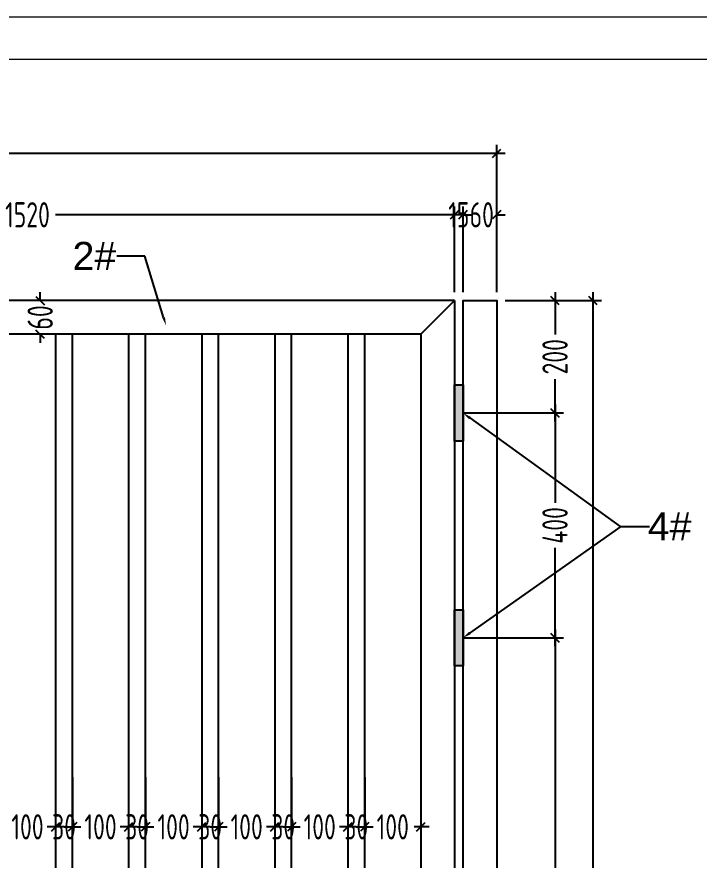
# Model space of a CAD drawing. Header units: millimetres. Extents: x 4 to 2106212, y -117026 to 198097.
# Drawn here: x 2102815 to 2104029, y 188569 to 190069 of the extents above; entities that cross this region are included whole.
import ezdxf
from ezdxf import colors
from ezdxf.entities.mleader import LeaderData, LeaderLine
from ezdxf.math import Vec2, Vec3

# ---------------------------------------------------------------- set-up
doc = ezdxf.new("R2010")
doc.units = ezdxf.units.MM
doc.layers.add('图框', color=7, linetype='Continuous', lineweight=13)
doc.layers.add('文本', color=3, linetype='Continuous', lineweight=13)
doc.layers.add('方管', color=100, linetype='Continuous')
doc.layers.add('标注', color=9, linetype='Continuous')
doc.styles.add('Arial', font='arial.ttf')
doc.styles.add('hztxt', font='ros1.shx', dxfattribs={"width": 0.8, "bigfont": 'hztxt.shx'})
doc.dimstyles.new('DIM-15', dxfattribs={"dimscale": 15, "dimtxt": 3, "dimasz": 1, "dimexe": 1, "dimexo": 1, "dimgap": 0.5, "dimtad": 0, "dimdec": 1, "dimrnd": 0.0005, "dimzin": 9, "dimdsep": 46, "dimtxsty": 'hztxt', "dimblk": 'OBLIQUE', "dimcen": 0, "dimdle": 1, "dimclrd": 9, "dimclre": 9, "dimclrt": 2, "dimazin": 2, "dimtfac": 1, "dimtdec": 1, "dimtix": 1, "dimtofl": 0, "dimtmove": 2, "dimatfit": 3, "dimfxl": 1, "dimarcsym": 2})

# ---------------------------------------------------------------- blocks, each defined once
blk = doc.blocks.new('_Oblique')
at = {"color": 0, "linetype": 'ByBlock', "lineweight": -2}
blk.add_line((-0.5, -0.5), (0.5, 0.5), dxfattribs=at)
blk = doc.blocks.new('*D2091')
at = {"layer": 'Defpoints', "color": 0, "transparency": 16777216}
for p in [(2103669.3, 189826.3), (2100469.3, 189564.5), (2103669.3, 189564.5)]:
    blk.add_point(p, dxfattribs=at)
at = {"layer": '标注', "color": 9, "lineweight": -2, "transparency": 16777216}
for p, q in [((2100469.3, 189579.5), (2100469.3, 189841.3)), ((2103669.3, 189579.5), (2103669.3, 189841.3)), ((2100454.3, 189826.3), (2102017.4, 189826.3)), ((2103684.3, 189826.3), (2102121.2, 189826.3))]:
    blk.add_line(p, q, dxfattribs=at)
at = {"layer": '标注', "color": 9, "lineweight": -2, "transparency": 16777216, "xscale": 15, "yscale": 15, "zscale": 15, "rotation": 180}
blk.add_blockref('_Oblique', (2100469.3, 189826.3), dxfattribs=at)
at = {"layer": '标注', "color": 9, "lineweight": -2, "transparency": 16777216, "xscale": 15, "yscale": 15, "zscale": 15}
blk.add_blockref('_Oblique', (2103669.3, 189826.3), dxfattribs=at)
at = {"layer": '标注', "color": 2, "transparency": 16777216, "insert": (2102069.3, 189826.3), "char_height": 45, "attachment_point": 5, "style": 'hztxt'}
blk.add_mtext('3200', dxfattribs=at)
blk = doc.blocks.new('*D2106')
at = {"layer": 'Defpoints', "color": 0, "transparency": 16777216}
for p in [(2102074.3, 189717.1), (2102074.3, 189564.5), (2103594.3, 189564.5)]:
    blk.add_point(p, dxfattribs=at)
at = {"layer": '标注', "color": 9, "lineweight": -2, "transparency": 16777216}
for p, q in [((2102074.3, 189579.5), (2102074.3, 189732.1)), ((2103594.3, 189579.5), (2103594.3, 189732.1)), ((2102059.3, 189717.1), (2102784.2, 189717.1)), ((2103609.3, 189717.1), (2102884.4, 189717.1))]:
    blk.add_line(p, q, dxfattribs=at)
at = {"layer": '标注', "color": 9, "lineweight": -2, "transparency": 16777216, "xscale": 15, "yscale": 15, "zscale": 15, "rotation": 180}
blk.add_blockref('_Oblique', (2102074.3, 189717.1), dxfattribs=at)
at = {"layer": '标注', "color": 9, "lineweight": -2, "transparency": 16777216, "xscale": 15, "yscale": 15, "zscale": 15}
blk.add_blockref('_Oblique', (2103594.3, 189717.1), dxfattribs=at)
at = {"layer": '标注', "color": 2, "transparency": 16777216, "insert": (2102834.3, 189717.1), "char_height": 45, "attachment_point": 5, "style": 'hztxt'}
blk.add_mtext('1520', dxfattribs=at)
blk = doc.blocks.new('*D2094')
at = {"layer": 'Defpoints', "color": 0, "transparency": 16777216}
for p in [(2103609.3, 189717.1), (2103594.3, 189564.5), (2103609.3, 189564.5)]:
    blk.add_point(p, dxfattribs=at)
at = {"layer": '标注', "color": 9, "lineweight": -2, "transparency": 16777216}
for p, q in [((2103594.3, 189579.5), (2103594.3, 189732.1)), ((2103609.3, 189579.5), (2103609.3, 189732.1)), ((2103594.3, 189717.1), (2103579.3, 189717.1)), ((2103609.3, 189717.1), (2103624.3, 189717.1))]:
    blk.add_line(p, q, dxfattribs=at)
at = {"layer": '标注', "color": 9, "lineweight": -2, "transparency": 16777216, "xscale": 15, "yscale": 15, "zscale": 15}
blk.add_blockref('_Oblique', (2103594.3, 189717.1), dxfattribs=at)
at = {"layer": '标注', "color": 9, "lineweight": -2, "transparency": 16777216, "xscale": 15, "yscale": 15, "zscale": 15, "rotation": 180}
blk.add_blockref('_Oblique', (2103609.3, 189717.1), dxfattribs=at)
at = {"layer": '标注', "color": 2, "transparency": 16777216, "insert": (2103601.8, 189717.1), "char_height": 45, "attachment_point": 5, "style": 'hztxt'}
blk.add_mtext('15', dxfattribs=at)
blk = doc.blocks.new('*D2095')
at = {"layer": 'Defpoints', "color": 0, "transparency": 16777216}
for p in [(2103669.3, 189717.1), (2103609.3, 189564.5), (2103669.3, 189564.5)]:
    blk.add_point(p, dxfattribs=at)
at = {"layer": '标注', "color": 9, "lineweight": -2, "transparency": 16777216}
for p, q in [((2103609.3, 189579.5), (2103609.3, 189732.1)), ((2103669.3, 189579.5), (2103669.3, 189732.1)), ((2103609.3, 189717.1), (2103594.3, 189717.1)), ((2103669.3, 189717.1), (2103684.3, 189717.1))]:
    blk.add_line(p, q, dxfattribs=at)
at = {"layer": '标注', "color": 9, "lineweight": -2, "transparency": 16777216, "xscale": 15, "yscale": 15, "zscale": 15}
blk.add_blockref('_Oblique', (2103609.3, 189717.1), dxfattribs=at)
at = {"layer": '标注', "color": 9, "lineweight": -2, "transparency": 16777216, "xscale": 15, "yscale": 15, "zscale": 15, "rotation": 180}
blk.add_blockref('_Oblique', (2103669.3, 189717.1), dxfattribs=at)
at = {"layer": '标注', "color": 2, "transparency": 16777216, "insert": (2103642.6, 189717.1), "char_height": 45, "attachment_point": 5, "style": 'hztxt'}
blk.add_mtext('60', dxfattribs=at)
blk = doc.blocks.new('*D2101')
at = {"layer": 'Defpoints', "color": 0, "transparency": 16777216}
for p in [(2102856.9, 189564.5), (2102890.1, 189564.5), (2102890.1, 189504.5)]:
    blk.add_point(p, dxfattribs=at)
at = {"layer": '标注', "color": 9, "lineweight": -2, "transparency": 16777216}
for p, q in [((2102856.9, 189564.5), (2102856.9, 189579.5)), ((2102875.1, 189564.5), (2102841.9, 189564.5)), ((2102875.1, 189504.5), (2102841.9, 189504.5)), ((2102856.9, 189504.5), (2102856.9, 189489.5))]:
    blk.add_line(p, q, dxfattribs=at)
at = {"layer": '标注', "color": 9, "lineweight": -2, "transparency": 16777216, "xscale": 15, "yscale": 15, "zscale": 15}
for p, rotation in [((2102856.9, 189564.5), 270), ((2102856.9, 189504.5), 90)]:
    blk.add_blockref('_Oblique', p, dxfattribs=dict(at, rotation=rotation))
at = {"layer": '标注', "color": 2, "transparency": 16777216, "insert": (2102856.9, 189534.5), "char_height": 45, "attachment_point": 5, "rotation": 90, "style": 'hztxt'}
blk.add_mtext('60', dxfattribs=at)
blk = doc.blocks.new('GW-TK')
at = {"layer": '图框'}
for points in [[(927183.55, 464715.01), (927603.55, 464715.01), (927603.55, 464418.01), (927183.55, 464418.01)], [(927188.55, 464710.01), (927598.55, 464710.01), (927598.55, 464423.01), (927188.55, 464423.01)]]:
    blk.add_lwpolyline(points, close=True, dxfattribs=at)
blk = doc.blocks.new('*D2123')
at = {"layer": 'Defpoints', "color": 0, "transparency": 16777216}
for p in [(2103669.5, 189564.5), (2103669.6, 187274.5), (2103840.5, 187274.5)]:
    blk.add_point(p, dxfattribs=at)
at = {"layer": '标注', "color": 9, "lineweight": -2, "transparency": 16777216}
for p, q in [((2103840.5, 189579.5), (2103840.5, 188471.4)), ((2103684.5, 189564.5), (2103855.5, 189564.5)), ((2103840.5, 187259.5), (2103840.5, 188367.6)), ((2103684.6, 187274.5), (2103855.5, 187274.5))]:
    blk.add_line(p, q, dxfattribs=at)
at = {"layer": '标注', "color": 9, "lineweight": -2, "transparency": 16777216, "xscale": 15, "yscale": 15, "zscale": 15}
for p, rotation in [((2103840.5, 189564.5), 90), ((2103840.5, 187274.5), 270)]:
    blk.add_blockref('_Oblique', p, dxfattribs=dict(at, rotation=rotation))
at = {"layer": '标注', "color": 2, "transparency": 16777216, "insert": (2103840.5, 188419.5), "char_height": 45, "attachment_point": 5, "rotation": 90, "style": 'hztxt'}
blk.add_mtext('2290', dxfattribs=at)
blk = doc.blocks.new('*D2126')
at = {"layer": 'Defpoints', "color": 0, "transparency": 16777216}
for p in [(2103669.5, 189564.5), (2103594.5, 189364.5), (2103773, 189364.5)]:
    blk.add_point(p, dxfattribs=at)
at = {"layer": '方管', "color": 9, "lineweight": -2, "transparency": 16777216}
for p, q in [((2103773, 189579.5), (2103773, 189504.4)), ((2103684.5, 189564.5), (2103788, 189564.5)), ((2103773, 189349.5), (2103773, 189424.6)), ((2103609.5, 189364.5), (2103788, 189364.5))]:
    blk.add_line(p, q, dxfattribs=at)
at = {"layer": '方管', "color": 9, "lineweight": -2, "transparency": 16777216, "xscale": 15, "yscale": 15, "zscale": 15}
for p, rotation in [((2103773, 189564.5), 90), ((2103773, 189364.5), 270)]:
    blk.add_blockref('_Oblique', p, dxfattribs=dict(at, rotation=rotation))
at = {"layer": '方管', "color": 2, "transparency": 16777216, "insert": (2103773, 189464.5), "char_height": 45, "attachment_point": 5, "rotation": 90, "style": 'hztxt'}
blk.add_mtext('200', dxfattribs=at)
blk = doc.blocks.new('*D2127')
at = {"color": 9, "lineweight": -2, "transparency": 16777216}
for p, q in [((2103773, 189379.5), (2103773, 189204.4)), ((2103609.5, 189364.5), (2103788, 189364.5)), ((2103773, 188949.5), (2103773, 189124.6)), ((2103609.5, 188964.5), (2103788, 188964.5))]:
    blk.add_line(p, q, dxfattribs=at)
at = {"layer": 'Defpoints', "color": 0, "transparency": 16777216}
for p in [(2103594.5, 189364.5), (2103594.5, 188964.5), (2103773, 188964.5)]:
    blk.add_point(p, dxfattribs=at)
at = {"color": 9, "lineweight": -2, "transparency": 16777216, "xscale": 15, "yscale": 15, "zscale": 15}
for p, rotation in [((2103773, 189364.5), 90), ((2103773, 188964.5), 270)]:
    blk.add_blockref('_Oblique', p, dxfattribs=dict(at, rotation=rotation))
at = {"color": 2, "transparency": 16777216, "insert": (2103773, 189164.5), "char_height": 45, "attachment_point": 5, "rotation": 90, "style": 'hztxt'}
blk.add_mtext('400', dxfattribs=at)
blk = doc.blocks.new('*D2128')
at = {"color": 9, "lineweight": -2, "transparency": 16777216}
for p, q in [((2103773, 188979.5), (2103773, 188329.6)), ((2103609.5, 188964.5), (2103788, 188964.5)), ((2103773, 187579.5), (2103773, 188229.4)), ((2103609.5, 187594.5), (2103788, 187594.5))]:
    blk.add_line(p, q, dxfattribs=at)
at = {"layer": 'Defpoints', "color": 0, "transparency": 16777216}
for p in [(2103594.5, 188964.5), (2103594.5, 187594.5), (2103773, 187594.5)]:
    blk.add_point(p, dxfattribs=at)
at = {"color": 9, "lineweight": -2, "transparency": 16777216, "xscale": 15, "yscale": 15, "zscale": 15}
for p, rotation in [((2103773, 188964.5), 90), ((2103773, 187594.5), 270)]:
    blk.add_blockref('_Oblique', p, dxfattribs=dict(at, rotation=rotation))
at = {"color": 2, "transparency": 16777216, "insert": (2103773, 188279.5), "char_height": 45, "attachment_point": 5, "rotation": 90, "style": 'hztxt'}
blk.add_mtext('1370', dxfattribs=at)
blk = doc.blocks.new('*U2152')
at = {"layer": '方管', "color": 0}
blk.add_lwpolyline([(-15, 1025), (-15, -1025), (15, -1025), (15, 1025), (-15, 1025)], dxfattribs=at)
blk = doc.blocks.new('*U2153')
at = {"color": 0, "linetype": 'ByBlock', "lineweight": -2, "transparency": 16777216}
for p in [(650, 0), (780, 0), (910, 0), (1040, 0), (1170, 0)]:
    blk.add_blockref('*U2152', p, dxfattribs=at)
blk = doc.blocks.new('*D2167')
at = {"color": 9, "lineweight": -2, "transparency": 16777216}
for p, q in [((2102784.3, 188716.8), (2102784.3, 188613.2)), ((2102884.3, 188716.8), (2102884.3, 188613.2)), ((2102769.3, 188628.2), (2102796.2, 188628.2)), ((2102899.3, 188628.2), (2102872.4, 188628.2))]:
    blk.add_line(p, q, dxfattribs=at)
at = {"layer": 'Defpoints', "color": 0, "transparency": 16777216}
for p in [(2102784.3, 188731.8), (2102884.3, 188731.8), (2102884.3, 188628.2)]:
    blk.add_point(p, dxfattribs=at)
at = {"color": 9, "lineweight": -2, "transparency": 16777216, "xscale": 15, "yscale": 15, "zscale": 15, "rotation": 180}
blk.add_blockref('_Oblique', (2102784.3, 188628.2), dxfattribs=at)
at = {"color": 9, "lineweight": -2, "transparency": 16777216, "xscale": 15, "yscale": 15, "zscale": 15}
blk.add_blockref('_Oblique', (2102884.3, 188628.2), dxfattribs=at)
at = {"color": 2, "transparency": 16777216, "insert": (2102834.3, 188628.2), "char_height": 45, "attachment_point": 5, "style": 'hztxt'}
blk.add_mtext('100', dxfattribs=at)
blk = doc.blocks.new('*D2168')
at = {"color": 9, "lineweight": -2, "transparency": 16777216}
for p, q in [((2102884.3, 188716.8), (2102884.3, 188613.2)), ((2102914.3, 188716.8), (2102914.3, 188613.2)), ((2102884.3, 188628.2), (2102869.3, 188628.2)), ((2102914.3, 188628.2), (2102929.3, 188628.2))]:
    blk.add_line(p, q, dxfattribs=at)
at = {"layer": 'Defpoints', "color": 0, "transparency": 16777216}
for p in [(2102884.3, 188731.8), (2102914.3, 188731.8), (2102914.3, 188628.2)]:
    blk.add_point(p, dxfattribs=at)
at = {"color": 9, "lineweight": -2, "transparency": 16777216, "xscale": 15, "yscale": 15, "zscale": 15}
blk.add_blockref('_Oblique', (2102884.3, 188628.2), dxfattribs=at)
at = {"color": 9, "lineweight": -2, "transparency": 16777216, "xscale": 15, "yscale": 15, "zscale": 15, "rotation": 180}
blk.add_blockref('_Oblique', (2102914.3, 188628.2), dxfattribs=at)
at = {"color": 2, "transparency": 16777216, "insert": (2102899.3, 188628.2), "char_height": 45, "attachment_point": 5, "style": 'hztxt'}
blk.add_mtext('30', dxfattribs=at)
blk = doc.blocks.new('*D2169')
at = {"color": 9, "lineweight": -2, "transparency": 16777216}
for p, q in [((2102914.3, 188716.8), (2102914.3, 188613.2)), ((2103014.3, 188716.8), (2103014.3, 188613.2)), ((2102899.3, 188628.2), (2102926.2, 188628.2)), ((2103029.3, 188628.2), (2103002.4, 188628.2))]:
    blk.add_line(p, q, dxfattribs=at)
at = {"layer": 'Defpoints', "color": 0, "transparency": 16777216}
for p in [(2102914.3, 188731.8), (2103014.3, 188731.8), (2103014.3, 188628.2)]:
    blk.add_point(p, dxfattribs=at)
at = {"color": 9, "lineweight": -2, "transparency": 16777216, "xscale": 15, "yscale": 15, "zscale": 15, "rotation": 180}
blk.add_blockref('_Oblique', (2102914.3, 188628.2), dxfattribs=at)
at = {"color": 9, "lineweight": -2, "transparency": 16777216, "xscale": 15, "yscale": 15, "zscale": 15}
blk.add_blockref('_Oblique', (2103014.3, 188628.2), dxfattribs=at)
at = {"color": 2, "transparency": 16777216, "insert": (2102964.3, 188628.2), "char_height": 45, "attachment_point": 5, "style": 'hztxt'}
blk.add_mtext('100', dxfattribs=at)
blk = doc.blocks.new('*D2170')
at = {"color": 9, "lineweight": -2, "transparency": 16777216}
for p, q in [((2103014.3, 188716.8), (2103014.3, 188613.2)), ((2103044.3, 188716.8), (2103044.3, 188613.2)), ((2103014.3, 188628.2), (2102999.3, 188628.2)), ((2103044.3, 188628.2), (2103059.3, 188628.2))]:
    blk.add_line(p, q, dxfattribs=at)
at = {"layer": 'Defpoints', "color": 0, "transparency": 16777216}
for p in [(2103014.3, 188731.8), (2103044.3, 188731.8), (2103044.3, 188628.2)]:
    blk.add_point(p, dxfattribs=at)
at = {"color": 9, "lineweight": -2, "transparency": 16777216, "xscale": 15, "yscale": 15, "zscale": 15}
blk.add_blockref('_Oblique', (2103014.3, 188628.2), dxfattribs=at)
at = {"color": 9, "lineweight": -2, "transparency": 16777216, "xscale": 15, "yscale": 15, "zscale": 15, "rotation": 180}
blk.add_blockref('_Oblique', (2103044.3, 188628.2), dxfattribs=at)
at = {"color": 2, "transparency": 16777216, "insert": (2103029.3, 188628.2), "char_height": 45, "attachment_point": 5, "style": 'hztxt'}
blk.add_mtext('30', dxfattribs=at)
blk = doc.blocks.new('*D2171')
at = {"color": 9, "lineweight": -2, "transparency": 16777216}
for p, q in [((2103044.3, 188716.8), (2103044.3, 188613.2)), ((2103144.3, 188716.8), (2103144.3, 188613.2)), ((2103029.3, 188628.2), (2103056.2, 188628.2)), ((2103159.3, 188628.2), (2103132.4, 188628.2))]:
    blk.add_line(p, q, dxfattribs=at)
at = {"layer": 'Defpoints', "color": 0, "transparency": 16777216}
for p in [(2103044.3, 188731.8), (2103144.3, 188731.8), (2103144.3, 188628.2)]:
    blk.add_point(p, dxfattribs=at)
at = {"color": 9, "lineweight": -2, "transparency": 16777216, "xscale": 15, "yscale": 15, "zscale": 15, "rotation": 180}
blk.add_blockref('_Oblique', (2103044.3, 188628.2), dxfattribs=at)
at = {"color": 9, "lineweight": -2, "transparency": 16777216, "xscale": 15, "yscale": 15, "zscale": 15}
blk.add_blockref('_Oblique', (2103144.3, 188628.2), dxfattribs=at)
at = {"color": 2, "transparency": 16777216, "insert": (2103094.3, 188628.2), "char_height": 45, "attachment_point": 5, "style": 'hztxt'}
blk.add_mtext('100', dxfattribs=at)
blk = doc.blocks.new('*D2154')
at = {"color": 9, "lineweight": -2, "transparency": 16777216}
for p, q in [((2103144.3, 188716.8), (2103144.3, 188613.2)), ((2103174.3, 188716.8), (2103174.3, 188613.2)), ((2103144.3, 188628.2), (2103129.3, 188628.2)), ((2103174.3, 188628.2), (2103189.3, 188628.2))]:
    blk.add_line(p, q, dxfattribs=at)
at = {"layer": 'Defpoints', "color": 0, "transparency": 16777216}
for p in [(2103144.3, 188731.8), (2103174.3, 188731.8), (2103174.3, 188628.2)]:
    blk.add_point(p, dxfattribs=at)
at = {"color": 9, "lineweight": -2, "transparency": 16777216, "xscale": 15, "yscale": 15, "zscale": 15}
blk.add_blockref('_Oblique', (2103144.3, 188628.2), dxfattribs=at)
at = {"color": 9, "lineweight": -2, "transparency": 16777216, "xscale": 15, "yscale": 15, "zscale": 15, "rotation": 180}
blk.add_blockref('_Oblique', (2103174.3, 188628.2), dxfattribs=at)
at = {"color": 2, "transparency": 16777216, "insert": (2103159.3, 188628.2), "char_height": 45, "attachment_point": 5, "style": 'hztxt'}
blk.add_mtext('30', dxfattribs=at)
blk = doc.blocks.new('*D2155')
at = {"color": 9, "lineweight": -2, "transparency": 16777216}
for p, q in [((2103174.3, 188716.8), (2103174.3, 188613.2)), ((2103274.3, 188716.8), (2103274.3, 188613.2)), ((2103159.3, 188628.2), (2103186.2, 188628.2)), ((2103289.3, 188628.2), (2103262.4, 188628.2))]:
    blk.add_line(p, q, dxfattribs=at)
at = {"layer": 'Defpoints', "color": 0, "transparency": 16777216}
for p in [(2103174.3, 188731.8), (2103274.3, 188731.8), (2103274.3, 188628.2)]:
    blk.add_point(p, dxfattribs=at)
at = {"color": 9, "lineweight": -2, "transparency": 16777216, "xscale": 15, "yscale": 15, "zscale": 15, "rotation": 180}
blk.add_blockref('_Oblique', (2103174.3, 188628.2), dxfattribs=at)
at = {"color": 9, "lineweight": -2, "transparency": 16777216, "xscale": 15, "yscale": 15, "zscale": 15}
blk.add_blockref('_Oblique', (2103274.3, 188628.2), dxfattribs=at)
at = {"color": 2, "transparency": 16777216, "insert": (2103224.3, 188628.2), "char_height": 45, "attachment_point": 5, "style": 'hztxt'}
blk.add_mtext('100', dxfattribs=at)
blk = doc.blocks.new('*D2156')
at = {"color": 9, "lineweight": -2, "transparency": 16777216}
for p, q in [((2103274.3, 188716.8), (2103274.3, 188613.2)), ((2103304.3, 188716.8), (2103304.3, 188613.2)), ((2103274.3, 188628.2), (2103259.3, 188628.2)), ((2103304.3, 188628.2), (2103319.3, 188628.2))]:
    blk.add_line(p, q, dxfattribs=at)
at = {"layer": 'Defpoints', "color": 0, "transparency": 16777216}
for p in [(2103274.3, 188731.8), (2103304.3, 188731.8), (2103304.3, 188628.2)]:
    blk.add_point(p, dxfattribs=at)
at = {"color": 9, "lineweight": -2, "transparency": 16777216, "xscale": 15, "yscale": 15, "zscale": 15}
blk.add_blockref('_Oblique', (2103274.3, 188628.2), dxfattribs=at)
at = {"color": 9, "lineweight": -2, "transparency": 16777216, "xscale": 15, "yscale": 15, "zscale": 15, "rotation": 180}
blk.add_blockref('_Oblique', (2103304.3, 188628.2), dxfattribs=at)
at = {"color": 2, "transparency": 16777216, "insert": (2103289.3, 188628.2), "char_height": 45, "attachment_point": 5, "style": 'hztxt'}
blk.add_mtext('30', dxfattribs=at)
blk = doc.blocks.new('*D2157')
at = {"color": 9, "lineweight": -2, "transparency": 16777216}
for p, q in [((2103304.3, 188716.8), (2103304.3, 188613.2)), ((2103404.3, 188716.8), (2103404.3, 188613.2)), ((2103289.3, 188628.2), (2103316.2, 188628.2)), ((2103419.3, 188628.2), (2103392.4, 188628.2))]:
    blk.add_line(p, q, dxfattribs=at)
at = {"layer": 'Defpoints', "color": 0, "transparency": 16777216}
for p in [(2103304.3, 188731.8), (2103404.3, 188731.8), (2103404.3, 188628.2)]:
    blk.add_point(p, dxfattribs=at)
at = {"color": 9, "lineweight": -2, "transparency": 16777216, "xscale": 15, "yscale": 15, "zscale": 15, "rotation": 180}
blk.add_blockref('_Oblique', (2103304.3, 188628.2), dxfattribs=at)
at = {"color": 9, "lineweight": -2, "transparency": 16777216, "xscale": 15, "yscale": 15, "zscale": 15}
blk.add_blockref('_Oblique', (2103404.3, 188628.2), dxfattribs=at)
at = {"color": 2, "transparency": 16777216, "insert": (2103354.3, 188628.2), "char_height": 45, "attachment_point": 5, "style": 'hztxt'}
blk.add_mtext('100', dxfattribs=at)
blk = doc.blocks.new('*D2158')
at = {"color": 9, "lineweight": -2, "transparency": 16777216}
for p, q in [((2103404.3, 188716.8), (2103404.3, 188613.2)), ((2103434.3, 188716.8), (2103434.3, 188613.2)), ((2103404.3, 188628.2), (2103389.3, 188628.2)), ((2103434.3, 188628.2), (2103449.3, 188628.2))]:
    blk.add_line(p, q, dxfattribs=at)
at = {"layer": 'Defpoints', "color": 0, "transparency": 16777216}
for p in [(2103404.3, 188731.8), (2103434.3, 188731.8), (2103434.3, 188628.2)]:
    blk.add_point(p, dxfattribs=at)
at = {"color": 9, "lineweight": -2, "transparency": 16777216, "xscale": 15, "yscale": 15, "zscale": 15}
blk.add_blockref('_Oblique', (2103404.3, 188628.2), dxfattribs=at)
at = {"color": 9, "lineweight": -2, "transparency": 16777216, "xscale": 15, "yscale": 15, "zscale": 15, "rotation": 180}
blk.add_blockref('_Oblique', (2103434.3, 188628.2), dxfattribs=at)
at = {"color": 2, "transparency": 16777216, "insert": (2103419.3, 188628.2), "char_height": 45, "attachment_point": 5, "style": 'hztxt'}
blk.add_mtext('30', dxfattribs=at)
blk = doc.blocks.new('*D2159')
at = {"color": 9, "lineweight": -2, "transparency": 16777216}
for p, q in [((2103434.3, 188716.8), (2103434.3, 188613.2)), ((2103534.3, 188716.8), (2103534.3, 188613.2)), ((2103419.3, 188628.2), (2103446.2, 188628.2)), ((2103549.3, 188628.2), (2103522.4, 188628.2))]:
    blk.add_line(p, q, dxfattribs=at)
at = {"layer": 'Defpoints', "color": 0, "transparency": 16777216}
for p in [(2103434.3, 188731.8), (2103534.3, 188731.8), (2103534.3, 188628.2)]:
    blk.add_point(p, dxfattribs=at)
at = {"color": 9, "lineweight": -2, "transparency": 16777216, "xscale": 15, "yscale": 15, "zscale": 15, "rotation": 180}
blk.add_blockref('_Oblique', (2103434.3, 188628.2), dxfattribs=at)
at = {"color": 9, "lineweight": -2, "transparency": 16777216, "xscale": 15, "yscale": 15, "zscale": 15}
blk.add_blockref('_Oblique', (2103534.3, 188628.2), dxfattribs=at)
at = {"color": 2, "transparency": 16777216, "insert": (2103484.3, 188628.2), "char_height": 45, "attachment_point": 5, "style": 'hztxt'}
blk.add_mtext('100', dxfattribs=at)

msp = doc.modelspace()

# ---------------------------------------------------------------- hatches: boundary and pattern name
at = {"layer": '方管'}
h = msp.add_hatch(color=256, dxfattribs=at)
h.dxf.hatch_style = 1
h.paths.add_polyline_path([(2103609.2981, 189414.4508), (2103594.2981, 189414.4508), (2103594.2981, 189314.4508), (2103609.2981, 189314.4508)])
h = msp.add_hatch(color=256, dxfattribs=at)
h.dxf.hatch_style = 1
h.paths.add_polyline_path([(2103609.2981, 189014.4508), (2103594.2981, 189014.4508), (2103594.2981, 188914.4508), (2103609.2981, 188914.4508)])

# ---------------------------------------------------------------- linework, layer by layer
at = {"color": 3}
for points in [[(2103609.2981, 189414.4508), (2103609.2981, 189314.4508), (2103594.2981, 189314.4508), (2103594.2981, 189414.4508), (2103609.2981, 189414.4508)], [(2103609.2981, 189014.4508), (2103609.2981, 188914.4508), (2103594.2981, 188914.4508), (2103594.2981, 189014.4508), (2103609.2981, 189014.4508)]]:
    msp.add_lwpolyline(points, dxfattribs=at)
at = {"layer": '标注', "color": 4}
for points in [[(2103594.2981, 189564.4508), (2102074.2981, 189564.4508), (2102074.2981, 187394.4508), (2103594.2981, 187394.4508)], [(2103534.2981, 189504.4508), (2103594.2981, 189564.4508)], [(2103594.2981, 189564.4508), (2103594.2981, 187394.4508)], [(2103609.2981, 187282.4516), (2103609.2981, 189564.4508), (2103669.2981, 189564.4508), (2103669.2981, 187282.4516)], [(2103534.2981, 189504.4508), (2102134.2981, 189504.4508), (2102134.2981, 187454.4508), (2103534.2981, 187454.4508)], [(2103534.2981, 189504.4508), (2103534.2981, 187454.4508)]]:
    msp.add_lwpolyline(points, dxfattribs=at)

# ---------------------------------------------------------------- block references
msp.add_blockref('*U2153', (2102249.2832, 188479.4508))
at = {"layer": '文本', "xscale": 15, "yscale": 15, "zscale": 15}
msp.add_blockref('GW-TK', (-11807841.4482, -6780655.9901), dxfattribs=at)

# ---------------------------------------------------------------- dimensions: what is measured, and where the dimension line sits
for base, p1, p2, picture, middle in [((2103772.9965, 188964.4508), (2103594.4983, 189364.4508), (2103594.4983, 188964.4508), '*D2127', (2103772.9965, 189164.4508)), ((2103772.9965, 187594.4508), (2103594.4983, 188964.4508), (2103594.4983, 187594.4508), '*D2128', (2103772.9965, 188279.4508))]:
    dim = msp.add_linear_dim(base=base, p1=p1, p2=p2, angle=90, dimstyle='DIM-15')
    dim.commit()
    dim.dimension.update_dxf_attribs({"geometry": picture, "text_midpoint": middle})
for base, p1, p2, picture, middle in [((2102884.2832, 188628.1856), (2102784.2832, 188731.7841), (2102884.2832, 188731.7841), '*D2167', (2102834.2832, 188628.1856)), ((2102914.2832, 188628.1856), (2102884.2832, 188731.7841), (2102914.2832, 188731.7841), '*D2168', (2102899.2832, 188628.1856)), ((2103014.2832, 188628.1856), (2102914.2832, 188731.7841), (2103014.2832, 188731.7841), '*D2169', (2102964.2832, 188628.1856)), ((2103044.2832, 188628.1856), (2103014.2832, 188731.7841), (2103044.2832, 188731.7841), '*D2170', (2103029.2832, 188628.1856)), ((2103144.2832, 188628.1856), (2103044.2832, 188731.7841), (2103144.2832, 188731.7841), '*D2171', (2103094.2832, 188628.1856)), ((2103174.2832, 188628.1856), (2103144.2832, 188731.7841), (2103174.2832, 188731.7841), '*D2154', (2103159.2832, 188628.1856)), ((2103274.2832, 188628.1856), (2103174.2832, 188731.7841), (2103274.2832, 188731.7841), '*D2155', (2103224.2832, 188628.1856)), ((2103304.2832, 188628.1856), (2103274.2832, 188731.7841), (2103304.2832, 188731.7841), '*D2156', (2103289.2832, 188628.1856)), ((2103404.2832, 188628.1856), (2103304.2832, 188731.7841), (2103404.2832, 188731.7841), '*D2157', (2103354.2832, 188628.1856)), ((2103434.2832, 188628.1856), (2103404.2832, 188731.7841), (2103434.2832, 188731.7841), '*D2158', (2103419.2832, 188628.1856)), ((2103534.2832, 188628.1856), (2103434.2832, 188731.7841), (2103534.2832, 188731.7841), '*D2159', (2103484.2832, 188628.1856))]:
    dim = msp.add_linear_dim(base=base, p1=p1, p2=p2, dimstyle='DIM-15')
    dim.commit()
    dim.dimension.update_dxf_attribs({"geometry": picture, "text_midpoint": middle})
at = {"layer": '方管'}
dim = msp.add_linear_dim(base=(2103772.9965, 189364.4508), p1=(2103669.4983, 189564.4508), p2=(2103594.4983, 189364.4508), angle=90, dimstyle='DIM-15', dxfattribs=at)
dim.commit()
dim.dimension.update_dxf_attribs({"geometry": '*D2126', "text_midpoint": (2103772.9965, 189464.4508)})
at = {"layer": '标注'}
for p1, p2, distance, picture, middle in [((2100469.2981, 189564.4508), (2103669.2981, 189564.4508), 261.8124, '*D2091', (2102069.2981, 189826.2633)), ((2103594.2981, 189564.4508), (2102074.2981, 189564.4508), -152.6574, '*D2106', (2102834.2981, 189717.1082))]:
    dim = msp.add_aligned_dim(p1=p1, p2=p2, distance=distance, dimstyle='DIM-15', dxfattribs=at)
    dim.commit()
    dim.dimension.update_dxf_attribs({"geometry": picture, "text_midpoint": middle})
for base, p1, p2, angle, picture, middle in [((2103609.2981, 189717.1082), (2103594.2981, 189564.4508), (2103609.2981, 189564.4508), 180, '*D2094', (2103601.7981, 189717.1082)), ((2102856.908, 189564.4508), (2102890.1347, 189504.4508), (2102890.1347, 189564.4508), 90, '*D2101', (2102856.908, 189534.4508)), ((2103840.5191, 187274.4516), (2103669.4983, 189564.4508), (2103669.5983, 187274.4516), 90, '*D2123', (2103840.5191, 188419.4512))]:
    dim = msp.add_linear_dim(base=base, p1=p1, p2=p2, angle=angle, dimstyle='DIM-15', dxfattribs=at)
    dim.commit()
    dim.dimension.update_dxf_attribs({"geometry": picture, "text_midpoint": middle})
dim = msp.add_linear_dim(base=(2103669.2981, 189717.1082), p1=(2103609.2981, 189564.4508), p2=(2103669.2981, 189564.4508), angle=180, dimstyle='DIM-15', dxfattribs=at)
dim.commit()
dim.dimension.update_dxf_attribs({"geometry": '*D2095', "text_midpoint": (2103642.5698, 189717.1082), "dimtype": 160})

# ---------------------------------------------------------------- leaders
at = {"layer": '标注', "color": 6}
ml = msp.add_multileader_mtext('Standard', dxfattribs=at)
ml.set_content('2#', color=6, style='Arial')
ml.set_leader_properties(color=9)
ml.build(insert=Vec2(0, 0))
ml.multileader.update_dxf_attribs({"dogleg_length": 50, "arrow_head_size": 15})
ctx = ml.context
ctx.base_point, ctx.char_height, ctx.arrow_head_size, ctx.landing_gap_size, ctx.plane_origin = Vec3(2102916.4082, 189643.4341), 50, 15, 1, Vec3(2102080.451, 188426.1274)
ctx.text_align_type = 2
notes = []
notes.append((ctx, [(0, (1, 1, 0), (2103043.1694, 189643.4341), (-1, 0), 50, [(0, [(2103080.9225, 189519.8836)], 0, [])])]))
ctx.mtext.insert, ctx.mtext.alignment, ctx.mtext.flow_direction = Vec3(2102992.1694, 189668.8604), 3, 5
ml = msp.add_multileader_mtext('Standard', dxfattribs=at)
ml.set_content('4#', color=6, style='Arial')
ml.set_leader_properties(color=9)
ml.build(insert=Vec2(0, 0))
ml.multileader.update_dxf_attribs({"dogleg_length": 50, "arrow_head_size": 15})
ctx = ml.context
ctx.base_point, ctx.char_height, ctx.arrow_head_size, ctx.landing_gap_size, ctx.plane_origin = Vec3(2103938.8671, 189162.3766), 50, 15, 1, Vec3(2102584.351, 188088.1891)
ctx.text_align_type = 2
notes.append((ctx, [(1, (1, 1, 0), (2103888.8671, 189162.3766), (1, 0), 50, [(0, [(2103609.2981, 189364.4508)], 0, [])])]))
ctx.mtext.insert, ctx.mtext.alignment, ctx.mtext.flow_direction = Vec3(2104015.788, 189187.803), 3, 5
ml = msp.add_multileader_mtext('Standard', dxfattribs=at)
ml.set_content('', color=6, style='Arial')
ml.set_leader_properties(color=9)
ml.build(insert=Vec2(0, 0))
ml.multileader.update_dxf_attribs({"dogleg_length": 50, "arrow_head_size": 15})
ctx = ml.context
ctx.base_point, ctx.char_height, ctx.arrow_head_size, ctx.landing_gap_size, ctx.plane_origin = Vec3(2103940.8671, 189162.3766), 35, 15, 1, Vec3(2102929.2981, 188120.6947)
notes.append((ctx, [(0, (1, 1, 0), (2103890.8671, 189162.3766), (1, 0), 50, [(0, [(2103609.2981, 188964.4508)], 0, [])])]))
ctx.mtext.insert, ctx.mtext.flow_direction = Vec3(2103941.8671, 189179.8766), 5
for ctx, leaders in notes:
    for number, flags, end, landing, length, lines in leaders:
        leader = LeaderData()
        leader.index, (leader.has_last_leader_line, leader.has_dogleg_vector, leader.attachment_direction) = number, flags
        leader.last_leader_point, leader.dogleg_vector, leader.dogleg_length = Vec3(end), Vec3(landing), length
        for number, points, colour, breaks in lines:
            line = LeaderLine()
            line.index, line.vertices, line.color, line.breaks = number, Vec3.list(points), colors.encode_raw_color(colour), breaks
            leader.lines.append(line)
        ctx.leaders.append(leader)

doc.saveas('drawing.dxf')
